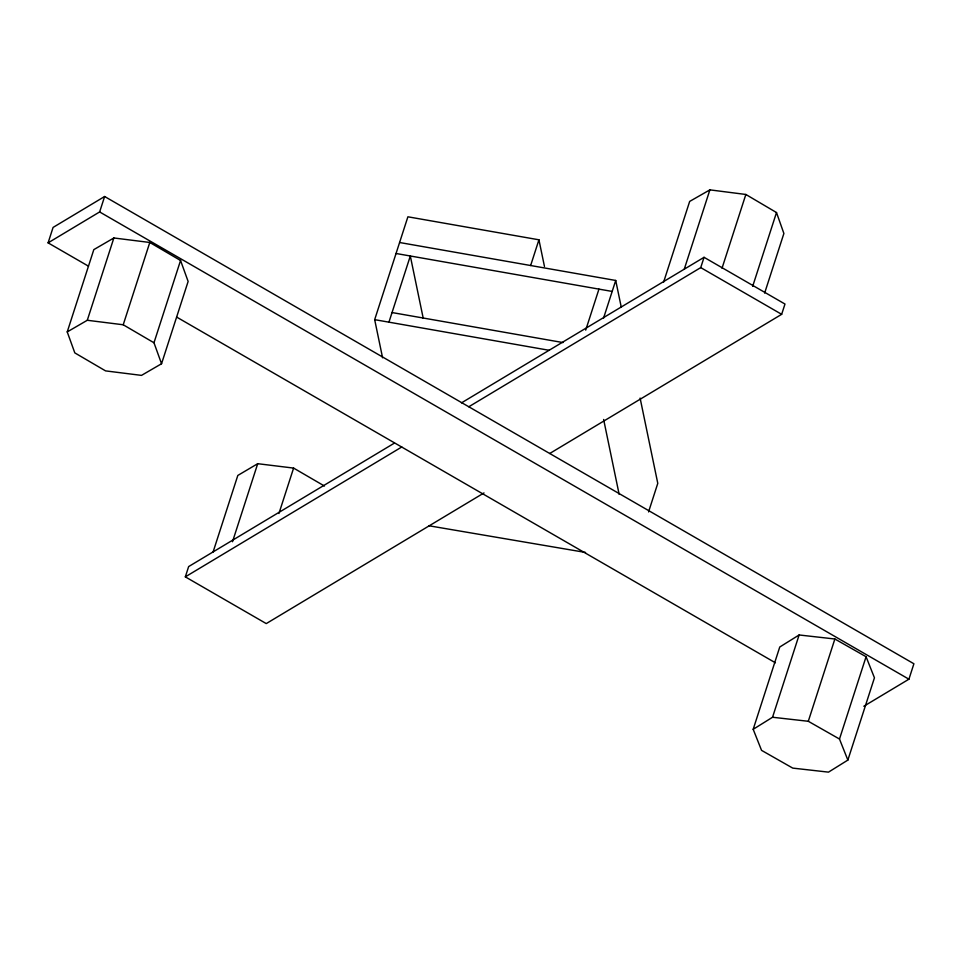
<?xml version="1.0" encoding="UTF-8"?>
<svg xmlns="http://www.w3.org/2000/svg" width="962" height="962" viewBox="0 0 962 962"><rect width="100%" height="100%" fill="white"/><g stroke="black" fill="none" stroke-linecap="round" stroke-linejoin="round"><path stroke-width="1.44" d="M88.432 266.149L48.1 242.857L53.078 227.429L104.63 196.501L913.9 663.768L908.922 679.196L863.816 706.252M48.1 242.857L99.639 211.941L104.63 196.501M67.232 331.914L93.819 249.627L113.865 237.975L149.795 242.472L180.555 260.486L188.131 281.445L161.544 363.744L141.498 375.384L105.567 370.887L74.808 352.886L67.232 331.914L87.289 320.274L123.22 324.771L153.98 342.773L161.544 363.744M87.289 320.274L113.865 237.975M123.22 324.771L149.795 242.472M153.98 342.773L180.555 260.486M484.006 492.929L266.258 623.592L185.329 576.863L188.648 566.582L394.468 443.073M213.071 552.056L237.818 475.444L257.708 463.696L293.602 468.085L324.459 486.038M232.503 541.738L257.708 463.696M278.932 513.492L293.602 468.085M382.587 357.816L374.675 319.661L407.9 216.799L538.936 239.803L544.468 266.474M388.937 322.174L410.317 256L423.244 318.362M530.639 265.524L538.936 239.803M585.714 330.122L598.953 289.117M603.499 318.302L615.716 280.459L399.591 242.508M663.552 282.287L689.67 201.419L709.884 189.863L745.851 194.468L776.502 212.542L783.886 233.477L764.646 293.073M684.222 269.324L709.884 189.863M468.795 406.77L700.733 267.604L704.052 257.311L784.98 304.04L781.661 314.321L549.723 453.499M722.017 268.254L745.851 194.468M648.556 511.916L657.78 483.345L640.103 398.076M752.681 286.327L776.502 212.542M753.186 729.304L779.761 647.005L799.121 634.968L834.872 638.996L866.077 656.733L874.446 677.801L847.859 760.088L828.498 772.137L792.748 768.109L761.555 750.36L753.186 729.304L772.546 717.255L808.296 721.284L839.489 739.032L847.859 760.088M772.546 717.255L799.121 634.968M808.296 721.284L834.872 638.996M839.489 739.032L866.077 656.733M461.471 402.874L704.052 257.311M185.329 576.863L401.791 446.981M428.787 525.745L585.545 552.441M396.043 253.487L612.181 291.438M392.051 312.554L562.998 342.568M374.675 319.661L549.11 350.288M700.733 267.604L781.661 314.321M99.639 211.941L908.922 679.196M176.912 317.232L775.408 662.794M615.716 280.459L621.212 306.926M603.631 419.468L619.155 494.384"/></g></svg>
